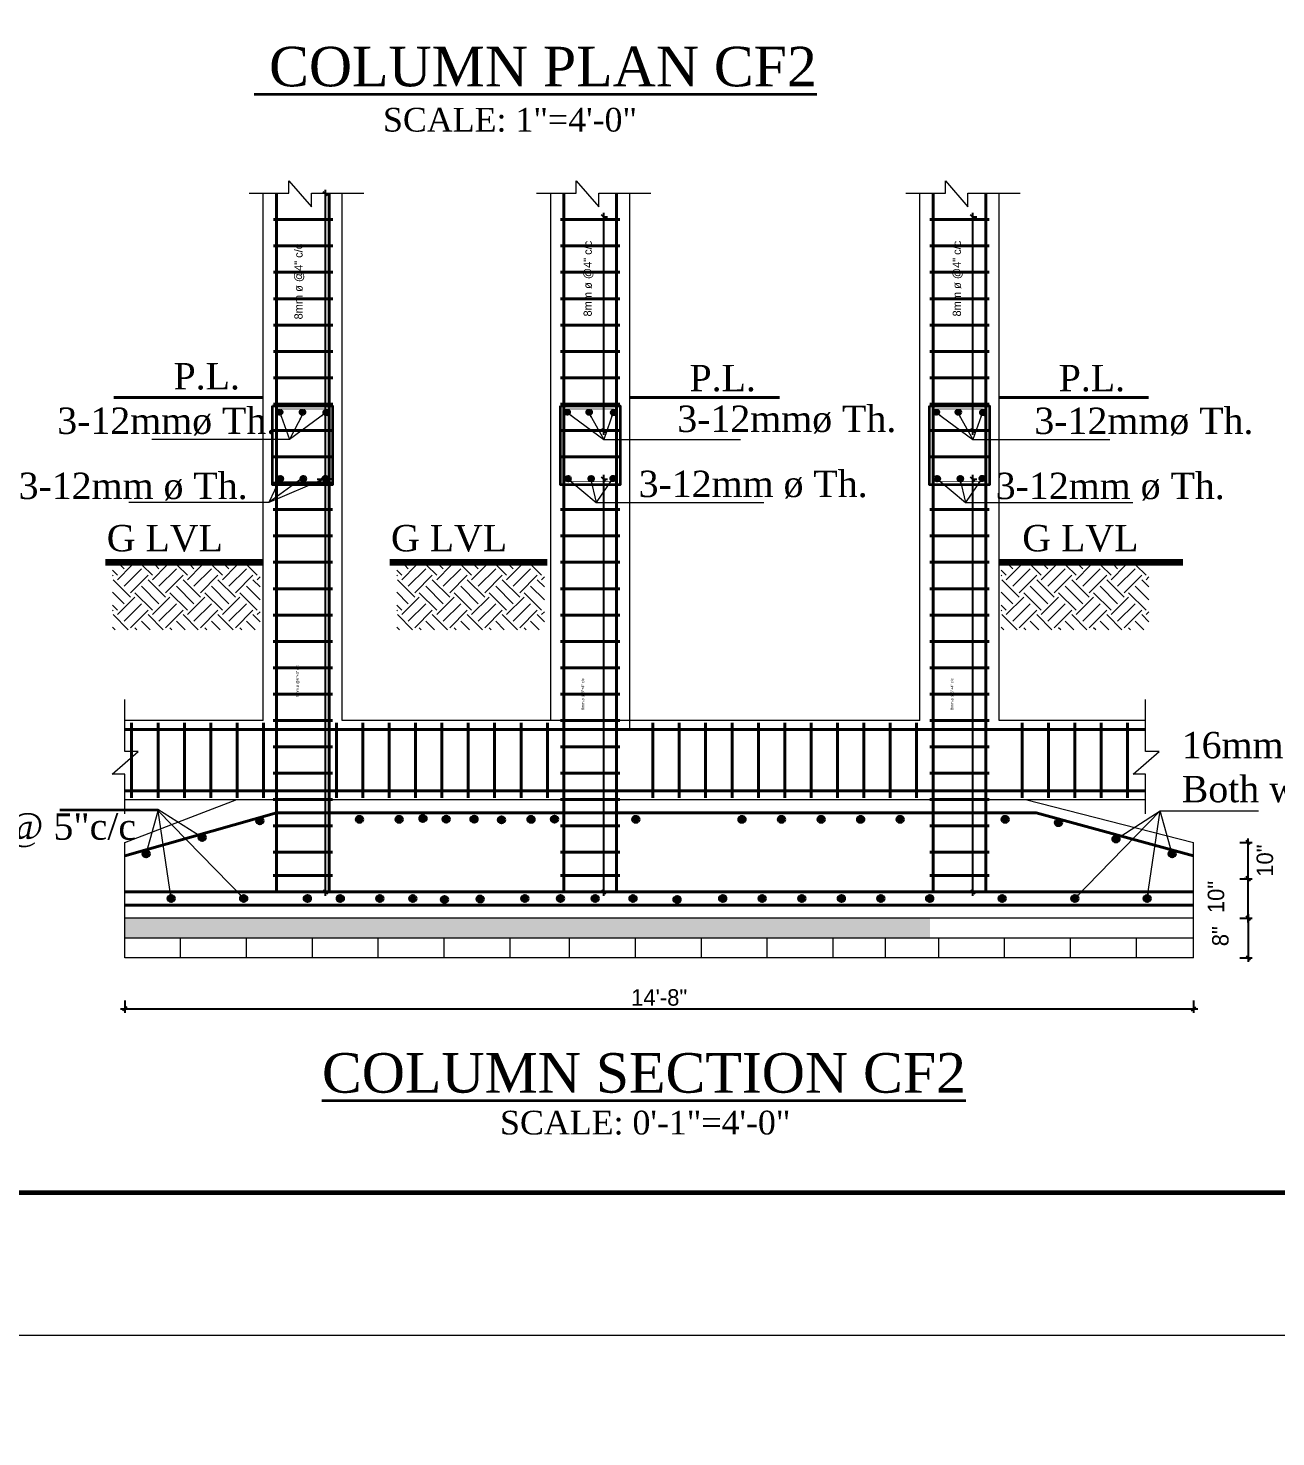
# Model space of a CAD drawing. Header units: inches. Extents: x -12071822 to 12321209, y -1222525 to 1319227.
# Drawn here: x 125927 to 126381, y 48039 to 48551 of the extents above; entities that cross this region are included whole.
import ezdxf
from ezdxf.enums import TextEntityAlignment as Align

# ---------------------------------------------------------------- set-up
doc = ezdxf.new("R2010")
doc.units = ezdxf.units.IN
doc.header["$MEASUREMENT"] = 0
doc.header["$PDMODE"] = 35
for name, color, linetype, lineweight in [('BORDER', 7, 'Continuous', 60), ('Column', 181, 'Continuous', 40), ('DIM_LINE', 173, 'Continuous', 20), ('HACTH', 253, 'Continuous', 5), ('Hatch', 9, 'Continuous', 9), ('ST-REINFOR', 201, 'Continuous', 40), ('TEXT', 255, 'Continuous', 35), ('TRENCH', 1, 'Continuous', 35), ('WALL ELV', 20, 'Continuous', 20), ('WALL SEC', 2, 'Continuous', 35), ('Window', 3, 'Continuous', 0), ('Windows', 151, 'Continuous', 15)]:
    doc.layers.add(name, color=color, linetype=linetype, lineweight=lineweight)
doc.styles.add('NIR', font='COPRGTL.TTF')
doc.styles.add('ordinary', font='times.ttf')
doc.styles.get("Standard").update_dxf_attribs({"font": 'arial.ttf'})
doc.styles.add('TIMES 48', font='times.ttf', dxfattribs={"height": 4})
doc.dimstyles.new('Copy of Standard', dxfattribs={"dimtxt": 12, "dimasz": 4, "dimexe": 0, "dimexo": 6, "dimgap": 3, "dimtad": 1, "dimdec": 0, "dimzin": 0, "dimdsep": 46, "dimlunit": 4, "dimtxsty": 'Standard', "dimblk": 'ARCHTICK', "dimcen": 0.09, "dimdle": 3, "dimclrd": 256, "dimadec": 0, "dimazin": 0, "dimtfac": 1, "dimtdec": 0, "dimtofl": 0, "dimtmove": 0, "dimatfit": 3, "dimfxl": 1, "dimfxlon": 1, "dimtolj": 1, "dimtzin": 0, "dimlwd": -1, "dimarcsym": 0})
doc.dimstyles.new('nir 48', dxfattribs={"dimscale": 0.5, "dimtxt": 24, "dimasz": 3, "dimexe": 3, "dimexo": 6, "dimgap": 2, "dimtad": 3, "dimdec": 0, "dimzin": 3, "dimlunit": 4, "dimtxsty": 'NIR', "dimblk": 'OBLIQUE', "dimcen": 2.5, "dimdle": 3, "dimclrt": 3, "dimadec": 0, "dimazin": 0, "dimtfac": 1, "dimtdec": 0, "dimtmove": 2, "dimatfit": 3, "dimfxl": 1, "dimarcsym": 0})

# ---------------------------------------------------------------- blocks, each defined once
blk = doc.blocks.new('_ArchTick')
at = {"color": 0, "linetype": 'ByBlock', "const_width": 0.15}
blk.add_lwpolyline([(-0.5, -0.5), (0.5, 0.5)], dxfattribs=at)
blk = doc.blocks.new('_Oblique')
at = {"color": 0, "linetype": 'ByBlock', "lineweight": -2}
blk.add_line((-0.5, -0.5), (0.5, 0.5), dxfattribs=at)
blk = doc.blocks.new('*D2530')
at = {"layer": 'Defpoints', "color": 0, "transparency": 16777216}
for p in [(126032.68, 48491.15), (126034.98, 48387.3), (126041.16, 48387.3)]:
    blk.add_point(p, dxfattribs=at)
at = {"layer": 'DIM_LINE', "color": 0, "linetype": 'ByBlock', "lineweight": -2, "transparency": 16777216}
blk.add_line((126034.98, 48492.65), (126034.98, 48385.8), dxfattribs=at)
at = {"layer": 'DIM_LINE', "color": 0, "lineweight": -2, "transparency": 16777216}
for p, q in [((126034.98, 48491.15), (126036.48, 48491.15)), ((126037.98, 48387.3), (126033.48, 48387.3))]:
    blk.add_line(p, q, dxfattribs=at)
at = {"layer": 'DIM_LINE', "color": 0, "lineweight": -2, "transparency": 16777216, "xscale": 1.5, "yscale": 1.5, "zscale": 1.5}
for p, rotation in [((126034.98, 48491.15), 90), ((126034.98, 48387.3), 270)]:
    blk.add_blockref('_Oblique', p, dxfattribs=dict(at, rotation=rotation))
at = {"layer": 'DIM_LINE', "color": 3, "transparency": 16777216, "insert": (126025.51, 48459.21), "char_height": 3, "attachment_point": 5, "rotation": 90, "style": 'NIR'}
blk.add_mtext('8mm ø @4" c/c', dxfattribs=at)
blk = doc.blocks.new('*D2531')
at = {"layer": 'Defpoints', "color": 0, "transparency": 16777216}
for p in [(126019.56, 48387.3), (126034.98, 48236.99), (126036.36, 48236.99)]:
    blk.add_point(p, dxfattribs=at)
at = {"layer": 'DIM_LINE', "color": 0, "lineweight": -2, "transparency": 16777216}
for p, q in [((126031.98, 48387.3), (126036.48, 48387.3)), ((126034.98, 48236.99), (126033.48, 48236.99))]:
    blk.add_line(p, q, dxfattribs=at)
at = {"layer": 'DIM_LINE', "color": 0, "linetype": 'ByBlock', "lineweight": -2, "transparency": 16777216}
blk.add_line((126034.98, 48388.8), (126034.98, 48235.49), dxfattribs=at)
at = {"layer": 'DIM_LINE', "color": 0, "lineweight": -2, "transparency": 16777216, "xscale": 1.5, "yscale": 1.5, "zscale": 1.5}
for p, rotation in [((126034.98, 48387.3), 90), ((126034.98, 48236.99), 270)]:
    blk.add_blockref('_Oblique', p, dxfattribs=dict(at, rotation=rotation))
at = {"layer": 'DIM_LINE', "color": 3, "transparency": 16777216, "insert": (126024.94, 48313.8), "char_height": 1, "attachment_point": 5, "rotation": 90, "style": 'NIR'}
blk.add_mtext('8mm ø @6"+4" c/c', dxfattribs=at)
blk = doc.blocks.new('*D2532')
at = {"layer": 'Defpoints', "color": 0, "transparency": 16777216}
for p in [(126270.18, 48482.75), (126270.64, 48404.95), (126270.64, 48404.95)]:
    blk.add_point(p, dxfattribs=at)
at = {"layer": 'DIM_LINE', "color": 0, "linetype": 'ByBlock', "lineweight": -2, "transparency": 16777216}
blk.add_line((126270.64, 48484.25), (126270.64, 48403.45), dxfattribs=at)
at = {"layer": 'DIM_LINE', "color": 0, "lineweight": -2, "transparency": 16777216}
for p, q in [((126270.64, 48482.75), (126272.14, 48482.75)), ((126270.64, 48404.95), (126269.14, 48404.95))]:
    blk.add_line(p, q, dxfattribs=at)
at = {"layer": 'DIM_LINE', "color": 0, "lineweight": -2, "transparency": 16777216, "xscale": 1.5, "yscale": 1.5, "zscale": 1.5}
for p, rotation in [((126270.64, 48482.75), 90), ((126270.64, 48404.95), 270)]:
    blk.add_blockref('_Oblique', p, dxfattribs=dict(at, rotation=rotation))
at = {"layer": 'DIM_LINE', "color": 3, "transparency": 16777216, "insert": (126265.19, 48460.29), "char_height": 3, "attachment_point": 5, "rotation": 90, "style": 'NIR'}
blk.add_mtext('8mm ø @4" c/c', dxfattribs=at)
blk = doc.blocks.new('*D2533')
at = {"layer": 'Defpoints', "color": 0, "transparency": 16777216}
for p in [(126268.24, 48387.3), (126270.64, 48236.99), (126275.44, 48236.99)]:
    blk.add_point(p, dxfattribs=at)
at = {"layer": 'DIM_LINE', "color": 0, "linetype": 'ByBlock', "lineweight": -2, "transparency": 16777216}
blk.add_line((126270.64, 48388.8), (126270.64, 48235.49), dxfattribs=at)
at = {"layer": 'DIM_LINE', "color": 0, "lineweight": -2, "transparency": 16777216}
for p, q in [((126270.64, 48387.3), (126272.14, 48387.3)), ((126272.44, 48236.99), (126269.14, 48236.99))]:
    blk.add_line(p, q, dxfattribs=at)
at = {"layer": 'DIM_LINE', "color": 0, "lineweight": -2, "transparency": 16777216, "xscale": 1.5, "yscale": 1.5, "zscale": 1.5}
for p, rotation in [((126270.64, 48387.3), 90), ((126270.64, 48236.99), 270)]:
    blk.add_blockref('_Oblique', p, dxfattribs=dict(at, rotation=rotation))
at = {"layer": 'DIM_LINE', "color": 3, "transparency": 16777216, "insert": (126263.22, 48308.99), "char_height": 1, "attachment_point": 5, "rotation": 90, "style": 'NIR'}
blk.add_mtext('8mm ø @6"+4" c/c', dxfattribs=at)
blk = doc.blocks.new('*D2535')
at = {"layer": 'Defpoints', "color": 0, "transparency": 16777216}
for p in [(126326.67, 48227.39), (126326.67, 48212.99), (126370.93, 48212.99)]:
    blk.add_point(p, dxfattribs=at)
at = {"layer": 'DIM_LINE', "color": 0, "lineweight": -2, "transparency": 16777216}
for p, q in [((126367.93, 48227.39), (126372.43, 48227.39)), ((126367.93, 48212.99), (126372.43, 48212.99))]:
    blk.add_line(p, q, dxfattribs=at)
at = {"layer": 'DIM_LINE', "color": 0, "linetype": 'ByBlock', "lineweight": -2, "transparency": 16777216}
blk.add_line((126370.93, 48228.89), (126370.93, 48211.49), dxfattribs=at)
at = {"layer": 'DIM_LINE', "color": 0, "lineweight": -2, "transparency": 16777216, "xscale": 1.5, "yscale": 1.5, "zscale": 1.5}
for p, rotation in [((126370.93, 48227.39), 90), ((126370.93, 48212.99), 270)]:
    blk.add_blockref('_Oblique', p, dxfattribs=dict(at, rotation=rotation))
at = {"layer": 'DIM_LINE', "color": 3, "transparency": 16777216, "insert": (126360.85, 48220.85), "char_height": 6, "attachment_point": 5, "rotation": 90, "style": 'NIR'}
blk.add_mtext('8"', dxfattribs=at)
blk = doc.blocks.new('*D2536')
at = {"layer": 'Defpoints', "color": 0, "transparency": 16777216}
for p in [(126326.94, 48241.79), (126370.93, 48241.79), (126306.8, 48227.39)]:
    blk.add_point(p, dxfattribs=at)
at = {"layer": 'DIM_LINE', "color": 0, "lineweight": -2, "transparency": 16777216}
for p, q in [((126367.93, 48241.79), (126372.43, 48241.79)), ((126367.93, 48227.39), (126372.43, 48227.39))]:
    blk.add_line(p, q, dxfattribs=at)
at = {"layer": 'DIM_LINE', "color": 0, "linetype": 'ByBlock', "lineweight": -2, "transparency": 16777216}
blk.add_line((126370.93, 48225.89), (126370.93, 48243.29), dxfattribs=at)
at = {"layer": 'DIM_LINE', "color": 0, "lineweight": -2, "transparency": 16777216, "xscale": 1.5, "yscale": 1.5, "zscale": 1.5}
for p, rotation in [((126370.93, 48241.79), 90), ((126370.93, 48227.39), 270)]:
    blk.add_blockref('_Oblique', p, dxfattribs=dict(at, rotation=rotation))
at = {"layer": 'DIM_LINE', "color": 3, "transparency": 16777216, "insert": (126359.24, 48235.12), "char_height": 6, "attachment_point": 5, "rotation": 90, "style": 'NIR'}
blk.add_mtext('10"', dxfattribs=at)
blk = doc.blocks.new('*D2527')
at = {"layer": 'Defpoints', "color": 0, "transparency": 16777216}
for p in [(125961.96, 48212.99), (126351.09, 48212.99), (126351.09, 48194.41)]:
    blk.add_point(p, dxfattribs=at)
at = {"layer": 'DIM_LINE', "color": 0, "lineweight": -2, "transparency": 16777216}
for p, q in [((125961.96, 48197.41), (125961.96, 48192.91)), ((126351.09, 48197.41), (126351.09, 48192.91))]:
    blk.add_line(p, q, dxfattribs=at)
at = {"layer": 'DIM_LINE', "color": 0, "linetype": 'ByBlock', "lineweight": -2, "transparency": 16777216}
blk.add_line((125960.46, 48194.41), (126352.59, 48194.41), dxfattribs=at)
at = {"layer": 'DIM_LINE', "color": 0, "lineweight": -2, "transparency": 16777216, "xscale": 1.5, "yscale": 1.5, "zscale": 1.5, "rotation": 180}
blk.add_blockref('_Oblique', (125961.96, 48194.41), dxfattribs=at)
at = {"layer": 'DIM_LINE', "color": 0, "lineweight": -2, "transparency": 16777216, "xscale": 1.5, "yscale": 1.5, "zscale": 1.5}
blk.add_blockref('_Oblique', (126351.09, 48194.41), dxfattribs=at)
at = {"layer": 'DIM_LINE', "color": 3, "transparency": 16777216, "insert": (126156.52, 48198.51), "char_height": 6, "attachment_point": 5, "style": 'NIR'}
blk.add_mtext('14\'-8"', dxfattribs=at)
blk = doc.blocks.new('*D2528')
at = {"layer": 'Defpoints', "color": 0, "transparency": 16777216}
for p in [(126351.09, 48254.95), (126370.92, 48254.95), (126370.93, 48241.79)]:
    blk.add_point(p, dxfattribs=at)
at = {"layer": 'DIM_LINE', "color": 0, "lineweight": -2, "transparency": 16777216}
for p, q in [((126367.92, 48254.95), (126372.42, 48254.95)), ((126370.92, 48241.79), (126369.42, 48241.79))]:
    blk.add_line(p, q, dxfattribs=at)
at = {"layer": 'DIM_LINE', "color": 0, "linetype": 'ByBlock', "lineweight": -2, "transparency": 16777216}
blk.add_line((126370.92, 48240.29), (126370.92, 48256.45), dxfattribs=at)
at = {"layer": 'DIM_LINE', "color": 0, "lineweight": -2, "transparency": 16777216, "xscale": 1.5, "yscale": 1.5, "zscale": 1.5}
for p, rotation in [((126370.92, 48254.95), 90), ((126370.92, 48241.79), 270)]:
    blk.add_blockref('_Oblique', p, dxfattribs=dict(at, rotation=rotation))
at = {"layer": 'DIM_LINE', "color": 3, "transparency": 16777216, "insert": (126377.03, 48248.37), "char_height": 6, "attachment_point": 5, "rotation": 90, "style": 'NIR'}
blk.add_mtext('10"', dxfattribs=at)
blk = doc.blocks.new('*D2537')
at = {"layer": 'Defpoints', "color": 0, "transparency": 16777216}
for p in [(126135.78, 48482.75), (126136.24, 48404.95), (126136.24, 48404.95)]:
    blk.add_point(p, dxfattribs=at)
at = {"layer": 'DIM_LINE', "color": 0, "linetype": 'ByBlock', "lineweight": -2, "transparency": 16777216}
blk.add_line((126136.24, 48484.25), (126136.24, 48403.45), dxfattribs=at)
at = {"layer": 'DIM_LINE', "color": 0, "lineweight": -2, "transparency": 16777216}
for p, q in [((126136.24, 48482.75), (126137.74, 48482.75)), ((126136.24, 48404.95), (126134.74, 48404.95))]:
    blk.add_line(p, q, dxfattribs=at)
at = {"layer": 'DIM_LINE', "color": 0, "lineweight": -2, "transparency": 16777216, "xscale": 1.5, "yscale": 1.5, "zscale": 1.5}
for p, rotation in [((126136.24, 48482.75), 90), ((126136.24, 48404.95), 270)]:
    blk.add_blockref('_Oblique', p, dxfattribs=dict(at, rotation=rotation))
at = {"layer": 'DIM_LINE', "color": 3, "transparency": 16777216, "insert": (126130.79, 48460.29), "char_height": 3, "attachment_point": 5, "rotation": 90, "style": 'NIR'}
blk.add_mtext('8mm ø @4" c/c', dxfattribs=at)
blk = doc.blocks.new('*D2538')
at = {"layer": 'Defpoints', "color": 0, "transparency": 16777216}
for p in [(126133.84, 48387.3), (126136.24, 48236.99), (126141.04, 48236.99)]:
    blk.add_point(p, dxfattribs=at)
at = {"layer": 'DIM_LINE', "color": 0, "linetype": 'ByBlock', "lineweight": -2, "transparency": 16777216}
blk.add_line((126136.24, 48388.8), (126136.24, 48235.49), dxfattribs=at)
at = {"layer": 'DIM_LINE', "color": 0, "lineweight": -2, "transparency": 16777216}
for p, q in [((126136.24, 48387.3), (126137.74, 48387.3)), ((126138.04, 48236.99), (126134.74, 48236.99))]:
    blk.add_line(p, q, dxfattribs=at)
at = {"layer": 'DIM_LINE', "color": 0, "lineweight": -2, "transparency": 16777216, "xscale": 1.5, "yscale": 1.5, "zscale": 1.5}
for p, rotation in [((126136.24, 48387.3), 90), ((126136.24, 48236.99), 270)]:
    blk.add_blockref('_Oblique', p, dxfattribs=dict(at, rotation=rotation))
at = {"layer": 'DIM_LINE', "color": 3, "transparency": 16777216, "insert": (126128.82, 48308.99), "char_height": 1, "attachment_point": 5, "rotation": 90, "style": 'NIR'}
blk.add_mtext('8mm ø @6"+4" c/c', dxfattribs=at)

msp = doc.modelspace()

# ---------------------------------------------------------------- hatches: boundary and pattern name
at = {"layer": 'HACTH'}
h = msp.add_hatch(dxfattribs=at)
h.set_pattern_fill('AR-CONC', color=256, scale=1.2, style=0)
h.set_pattern_definition([(50, (-44135.3145, 220296.521), (8.6071222, -0.75302562), [0.9, -9.9]), (355, (-44135.3145, 220296.521), (-1.665016, 9.0263056), [0.72, -7.92]), (100.4514, (-44134.597, 220296.458), (6.94211258, 8.2732745), [0.76488228, -8.41370534]), (46.1842, (-44135.315, 220298.921), (12.8068926, -1.98622817), [1.35, -14.85]), (96.6356, (-44134.247, 220298.755), (11.21595247, 11.68941445), [1.14732346, -12.620556]), (351.1842, (-44135.315, 220298.921), (11.21594334, 11.6894232), [1.08, -11.88]), (21, (-44134.1145, 220298.321), (7.16288463, -4.83142669), [0.9, -9.9]), (326, (-44134.1145, 220298.321), (2.91978398, 8.70180054), [0.72, -7.92]), (71.4514, (-44133.518, 220297.918), (10.08267154, 3.87036596), [0.76488228, -8.41370534]), (37.5, (-44135.3145, 220296.5207), (0.145918264, 3.994726246), [0, -7.824, 0, -8.04, 0, -7.95]), (7.5, (-44135.3145, 220296.5207), (3.15683445, 4.73294054), [0, -4.584, 0, -7.644, 0, -3.03]), (327.5, (-44137.9905, 220296.5207), (6.405869234, -0.27065846), [0, -3, 0, -9.36, 0, -12.42]), (317.5, (-44139.1905, 220296.5207), (6.99823403, 1.20125979), [0, -3.9, 0, -6.216, 0, -8.82])])
h.paths.add_polyline_path([(125961.96, 48227.39), (125961.96, 48220.19), (126255.09, 48220.19), (126255.09, 48227.39)])
at = {"layer": 'Hatch'}
h = msp.add_hatch(dxfattribs=at)
h.set_pattern_fill('EARTH', color=256, scale=36, angle=45, style=0)
h.set_pattern_definition([(45, (38408.705, 8443.852), (1e-15, 12.7279221), [9, -9]), (45, (38406.319, 8446.2385), (1e-15, 12.7279221), [9, -9]), (45, (38403.932, 8448.625), (1e-15, 12.7279221), [9, -9]), (135, (38403.932, 8450.216), (-12.7279221, 1e-15), [9, -9]), (135, (38406.319, 8452.6025), (-12.7279221, 1e-15), [9, -9]), (135, (38408.705, 8454.989), (-12.7279221, 1e-15), [9, -9])])
h.paths.add_polyline_path([(126011.25, 48355.95), (125957.48, 48355.95), (125957.48, 48332.42), (126011.25, 48332.42)])
h = msp.add_hatch(dxfattribs=at)
h.set_pattern_fill('EARTH', color=256, scale=36, angle=45, style=0)
h.set_pattern_definition([(45, (38512.187, 8443.852), (1e-15, 12.7279221), [9, -9]), (45, (38509.801, 8446.2385), (1e-15, 12.7279221), [9, -9]), (45, (38507.414, 8448.625), (1e-15, 12.7279221), [9, -9]), (135, (38507.414, 8450.216), (-12.7279221, 1e-15), [9, -9]), (135, (38509.801, 8452.6025), (-12.7279221, 1e-15), [9, -9]), (135, (38512.187, 8454.989), (-12.7279221, 1e-15), [9, -9])])
h.paths.add_polyline_path([(126114.73, 48355.95), (126060.96, 48355.95), (126060.96, 48332.42), (126114.73, 48332.42)])
h = msp.add_hatch(dxfattribs=at)
h.set_pattern_fill('EARTH', color=256, scale=36, angle=45, style=0)
h.set_pattern_definition([(45, (38732.239, 8443.852), (1e-15, 12.7279221), [9, -9]), (45, (38729.853, 8446.2385), (1e-15, 12.7279221), [9, -9]), (45, (38727.466, 8448.625), (1e-15, 12.7279221), [9, -9]), (135, (38727.466, 8450.216), (-12.7279221, 1e-15), [9, -9]), (135, (38729.853, 8452.6025), (-12.7279221, 1e-15), [9, -9]), (135, (38732.239, 8454.989), (-12.7279221, 1e-15), [9, -9])])
h.paths.add_polyline_path([(126334.78, 48355.95), (126281.02, 48355.95), (126281.02, 48332.42), (126334.78, 48332.42)])
at = {"layer": 'WALL SEC'}
for points in [[(126017.46, 48411.67, 1), (126019.19, 48411.67, 1)], [(126017.46, 48411.67, 1), (126019.19, 48411.67, 1)], [(126019.22, 48411.67, -1), (126017.5, 48411.67, -1)], [(126025.79, 48411.66, 1), (126027.52, 48411.66, 1)], [(126025.79, 48411.66, 1), (126027.52, 48411.66, 1)], [(126027.56, 48411.66, -1), (126025.83, 48411.66, -1)], [(126034.38, 48411.53, 1), (126036.11, 48411.53, 1)], [(126034.38, 48411.53, 1), (126036.11, 48411.53, 1)], [(126036.15, 48411.53, -1), (126034.42, 48411.53, -1)], [(126122.13, 48411.67, 1), (126123.85, 48411.67, 1)], [(126122.13, 48411.67, 1), (126123.85, 48411.67, 1)], [(126123.89, 48411.67, -1), (126122.16, 48411.67, -1)], [(126130.16, 48411.66, 1), (126131.89, 48411.66, 1)], [(126130.16, 48411.66, 1), (126131.89, 48411.66, 1)], [(126131.93, 48411.66, -1), (126130.2, 48411.66, -1)], [(126139.05, 48411.53, 1), (126140.78, 48411.53, 1)], [(126139.05, 48411.53, 1), (126140.78, 48411.53, 1)], [(126140.82, 48411.53, -1), (126139.09, 48411.53, -1)], [(126256.53, 48411.67, 1), (126258.25, 48411.67, 1)], [(126256.53, 48411.67, 1), (126258.25, 48411.67, 1)], [(126258.29, 48411.67, -1), (126256.56, 48411.67, -1)], [(126264.56, 48411.66, 1), (126266.29, 48411.66, 1)], [(126264.56, 48411.66, 1), (126266.29, 48411.66, 1)], [(126266.33, 48411.66, -1), (126264.6, 48411.66, -1)], [(126273.45, 48411.53, 1), (126275.18, 48411.53, 1)], [(126273.45, 48411.53, 1), (126275.18, 48411.53, 1)], [(126275.22, 48411.53, -1), (126273.49, 48411.53, -1)], [(126017.71, 48387.45, 1), (126019.44, 48387.45, 1)], [(126017.71, 48387.45, 1), (126019.44, 48387.45, 1)], [(126019.47, 48387.45, -1), (126017.75, 48387.45, -1)], [(126026.11, 48387.45, 1), (126027.84, 48387.45, 1)], [(126026.11, 48387.45, 1), (126027.84, 48387.45, 1)], [(126027.87, 48387.45, -1), (126026.15, 48387.45, -1)], [(126034.1, 48387.52, 1), (126035.83, 48387.52, 1)], [(126034.1, 48387.52, 1), (126035.83, 48387.52, 1)], [(126035.87, 48387.52, -1), (126034.14, 48387.52, -1)], [(126122.47, 48387.45, 1), (126124.2, 48387.45, 1)], [(126122.47, 48387.45, 1), (126124.2, 48387.45, 1)], [(126124.23, 48387.45, -1), (126122.51, 48387.45, -1)], [(126130.87, 48387.45, 1), (126132.6, 48387.45, 1)], [(126130.87, 48387.45, 1), (126132.6, 48387.45, 1)], [(126132.63, 48387.45, -1), (126130.91, 48387.45, -1)], [(126138.86, 48387.52, 1), (126140.59, 48387.52, 1)], [(126138.86, 48387.52, 1), (126140.59, 48387.52, 1)], [(126140.63, 48387.52, -1), (126138.9, 48387.52, -1)], [(126256.87, 48387.45, 1), (126258.6, 48387.45, 1)], [(126256.87, 48387.45, 1), (126258.6, 48387.45, 1)], [(126258.63, 48387.45, -1), (126256.91, 48387.45, -1)], [(126265.27, 48387.45, 1), (126267, 48387.45, 1)], [(126265.27, 48387.45, 1), (126267, 48387.45, 1)], [(126267.03, 48387.45, -1), (126265.31, 48387.45, -1)], [(126273.26, 48387.52, 1), (126274.99, 48387.52, 1)], [(126273.26, 48387.52, 1), (126274.99, 48387.52, 1)], [(126275.03, 48387.52, -1), (126273.3, 48387.52, -1)], [(126009.93, 48262.84, 1), (126012.33, 48262.84, 1)], [(126048.66, 48263.4, -1), (126046.26, 48263.4, -1)], [(126063.06, 48263.4, -1), (126060.66, 48263.4, -1)], [(126071.74, 48263.7, -1), (126069.34, 48263.7, -1)], [(126080.18, 48263.5, -1), (126077.78, 48263.5, -1)], [(126090.31, 48263.5, -1), (126087.91, 48263.5, -1)], [(126100.33, 48263.2, -1), (126097.93, 48263.2, -1)], [(126111.06, 48263.4, -1), (126108.66, 48263.4, -1)], [(126119.63, 48263.5, -1), (126117.23, 48263.5, -1)], [(126149.23, 48263.4, -1), (126146.83, 48263.4, -1)], [(126187.86, 48263.4, -1), (126185.46, 48263.4, -1)], [(126202.26, 48263.4, -1), (126199.86, 48263.4, -1)], [(126216.66, 48263.4, -1), (126214.26, 48263.4, -1)], [(126231.06, 48263.4, -1), (126228.66, 48263.4, -1)], [(126245.46, 48263.4, -1), (126243.06, 48263.4, -1)], [(126283.63, 48263.4, -1), (126281.23, 48263.4, -1)], [(126303.06, 48262.2, -1), (126300.66, 48262.2, -1)], [(125988.97, 48256.8, 1), (125991.37, 48256.8, 1)], [(126324.02, 48256.23, -1), (126321.62, 48256.23, -1)], [(125968.61, 48250.88, 1), (125971.01, 48250.88, 1)], [(126344.44, 48250.88, -1), (126342.04, 48250.88, -1)], [(125980.06, 48234.58, 1), (125977.66, 48234.58, 1)], [(126006.46, 48234.58, 1), (126004.06, 48234.58, 1)], [(126027.24, 48234.58, -1), (126029.64, 48234.58, -1)], [(126039.24, 48234.58, -1), (126041.64, 48234.58, -1)], [(126053.64, 48234.58, -1), (126056.04, 48234.58, -1)], [(126068.05, 48234.53, -1), (126065.65, 48234.53, -1)], [(126079.58, 48234.25, -1), (126077.18, 48234.25, -1)], [(126092.51, 48234.39, -1), (126090.11, 48234.39, -1)], [(126106.44, 48234.58, -1), (126108.84, 48234.58, -1)], [(126119.39, 48234.58, -1), (126121.79, 48234.58, -1)], [(126134.42, 48234.59, -1), (126132.02, 48234.59, -1)], [(126145.79, 48234.58, -1), (126148.19, 48234.58, -1)], [(126164.21, 48234.24, -1), (126161.81, 48234.24, -1)], [(126178.44, 48234.58, -1), (126180.84, 48234.58, -1)], [(126192.84, 48234.58, -1), (126195.24, 48234.58, -1)], [(126207.24, 48234.58, -1), (126209.64, 48234.58, -1)], [(126221.64, 48234.58, -1), (126224.04, 48234.58, -1)], [(126236.04, 48234.58, -1), (126238.44, 48234.58, -1)], [(126253.79, 48234.58, -1), (126256.19, 48234.58, -1)], [(126280.19, 48234.58, -1), (126282.59, 48234.58, -1)], [(126306.59, 48234.58, -1), (126308.99, 48234.58, -1)], [(126332.99, 48234.58, -1), (126335.39, 48234.58, -1)]]:
    msp.add_hatch(color=256, dxfattribs=at).paths.add_polyline_path(points)

# ---------------------------------------------------------------- linework, layer by layer
at = {"layer": 'BORDER'}
msp.add_lwpolyline([(127480.18, 50218.25), (127480.18, 48127.4), (124417.35, 48127.4), (124417.35, 50218.25)], close=True, dxfattribs=at)
at = {"layer": 'Column', "const_width": 0.24}
for points in [[(126018.21, 48412.79), (126035.16, 48412.79, -0.414214), (126036.36, 48411.59), (126036.36, 48387.59, -0.414214), (126035.16, 48386.39), (126018.21, 48386.39, -0.414214), (126017.01, 48387.59), (126017.01, 48411.59, -0.414214)], [(126122.97, 48412.79), (126139.92, 48412.79, -0.414214), (126141.12, 48411.59), (126141.12, 48387.59, -0.414214), (126139.92, 48386.39), (126122.97, 48386.39, -0.414214), (126121.77, 48387.59), (126121.77, 48411.59, -0.414214)], [(126257.37, 48412.79), (126274.32, 48412.79, -0.414214), (126275.52, 48411.59), (126275.52, 48387.59, -0.414214), (126274.32, 48386.39), (126257.37, 48386.39, -0.414214), (126256.17, 48387.59), (126256.17, 48411.59, -0.414214)]]:
    msp.add_lwpolyline(points, format="xyb", close=True, dxfattribs=at)
at = {"layer": 'DIM_LINE'}
for p, q in [((126036.46, 48411.59), (126035.56, 48410.33)), ((126141.12, 48411.59), (126140.22, 48410.33)), ((126275.52, 48411.59), (126274.62, 48410.33))]:
    msp.add_line(p, q, dxfattribs=at)
at = {"layer": 'DIM_LINE', "const_width": 2.4}
for points in [[(125954.95, 48356.99), (126012.36, 48356.99)], [(126058.43, 48356.99), (126115.84, 48356.99)], [(126347.26, 48356.99), (126280.24, 48356.99)]]:
    msp.add_lwpolyline(points, dxfattribs=at)
at = {"layer": 'HACTH'}
for p, q in [((125982.28, 48212.99), (125982.28, 48220.19)), ((126006.28, 48212.99), (126006.28, 48220.19)), ((126030.28, 48212.99), (126030.28, 48220.19)), ((126054.28, 48212.99), (126054.28, 48220.19)), ((126078.28, 48212.99), (126078.28, 48220.19)), ((126102.28, 48212.99), (126102.28, 48220.19)), ((126123.88, 48212.99), (126123.88, 48220.19)), ((126147.88, 48212.99), (126147.88, 48220.19)), ((126171.88, 48212.99), (126171.88, 48220.19)), ((126195.88, 48212.99), (126195.88, 48220.19)), ((126219.88, 48212.99), (126219.88, 48220.19)), ((126238.85, 48212.99), (126238.85, 48220.19)), ((126258.28, 48212.99), (126258.28, 48220.19)), ((126282.28, 48212.99), (126282.28, 48220.19)), ((126306.28, 48212.99), (126306.28, 48220.19)), ((126330.28, 48212.99), (126330.28, 48220.19))]:
    msp.add_line(p, q, dxfattribs=at)
at = {"layer": 'Hatch', "linetype": 'Continuous'}
for points in [[(126007.32, 48491.39), (126021.72, 48491.39), (126021.71, 48495.93), (126029.94, 48486.47), (126029.94, 48491.39), (126048.95, 48491.39)], [(126111.91, 48491.39), (126126.3, 48491.39), (126126.3, 48495.93), (126134.53, 48486.47), (126134.53, 48491.39), (126153.53, 48491.39)], [(126246.31, 48491.39), (126260.7, 48491.39), (126260.7, 48495.93), (126268.93, 48486.47), (126268.93, 48491.39), (126287.93, 48491.39)], [(125961.96, 48265.45), (125961.96, 48279.85), (125957.42, 48279.84), (125966.88, 48288.07), (125961.96, 48288.08), (125961.96, 48307.08)], [(126333.6, 48265.45), (126333.6, 48279.85), (126329.06, 48279.84), (126338.52, 48288.07), (126333.6, 48288.08), (126333.6, 48307.08)]]:
    msp.add_lwpolyline(points, dxfattribs=at)
at = {"layer": 'ST-REINFOR'}
for p, q in [((126017.16, 48236.99), (126017.16, 48491.39)), ((126036.36, 48236.99), (126036.36, 48491.39)), ((126121.84, 48236.99), (126121.84, 48491.39)), ((126141.04, 48236.99), (126141.04, 48491.39)), ((126256.24, 48236.99), (126256.24, 48491.39)), ((126275.44, 48236.99), (126275.44, 48491.39)), ((126016.06, 48481.79), (126037.66, 48481.79)), ((126120.64, 48481.79), (126142.24, 48481.79)), ((126255.04, 48481.79), (126276.64, 48481.79)), ((126016.06, 48472.19), (126037.66, 48472.19)), ((126120.64, 48472.19), (126142.24, 48472.19)), ((126255.04, 48472.19), (126276.64, 48472.19)), ((126016.06, 48462.59), (126037.66, 48462.59)), ((126120.64, 48462.59), (126142.24, 48462.59)), ((126255.04, 48462.59), (126276.64, 48462.59)), ((126016.06, 48452.99), (126037.66, 48452.99)), ((126120.64, 48452.99), (126142.24, 48452.99)), ((126255.04, 48452.99), (126276.64, 48452.99)), ((126016.06, 48443.39), (126037.66, 48443.39)), ((126120.64, 48443.39), (126142.24, 48443.39)), ((126255.04, 48443.39), (126276.64, 48443.39)), ((126016.06, 48433.79), (126037.66, 48433.79)), ((126120.64, 48433.79), (126142.24, 48433.79)), ((126255.04, 48433.79), (126276.64, 48433.79)), ((126016.06, 48424.19), (126037.66, 48424.19)), ((126120.64, 48424.19), (126142.24, 48424.19)), ((126255.04, 48424.19), (126276.64, 48424.19)), ((126012.46, 48416.99), (125958.01, 48416.99)), ((126200.29, 48416.99), (126145.84, 48416.99)), ((126334.69, 48416.99), (126280.24, 48416.99)), ((126016.06, 48414.59), (126037.66, 48414.59)), ((126120.64, 48414.59), (126142.24, 48414.59)), ((126255.04, 48414.59), (126276.64, 48414.59)), ((126016.06, 48404.99), (126037.66, 48404.99)), ((126120.64, 48404.99), (126142.24, 48404.99)), ((126255.04, 48404.99), (126276.64, 48404.99)), ((126015.96, 48395.39), (126037.56, 48395.39)), ((126120.64, 48395.39), (126142.24, 48395.39)), ((126255.04, 48395.39), (126276.64, 48395.39)), ((126015.96, 48385.79), (126037.56, 48385.79)), ((126015.96, 48376.19), (126037.56, 48376.19)), ((126120.64, 48376.19), (126142.24, 48376.19)), ((126255.04, 48376.19), (126276.64, 48376.19)), ((126015.96, 48366.59), (126037.56, 48366.59)), ((126120.64, 48366.59), (126142.24, 48366.59)), ((126255.04, 48366.59), (126276.64, 48366.59)), ((126015.96, 48356.99), (126037.56, 48356.99)), ((126120.64, 48356.99), (126142.24, 48356.99)), ((126255.04, 48356.99), (126276.64, 48356.99)), ((126015.96, 48347.39), (126037.56, 48347.39)), ((126120.64, 48347.39), (126142.24, 48347.39)), ((126255.04, 48347.39), (126276.64, 48347.39)), ((126015.96, 48337.79), (126037.56, 48337.79)), ((126120.64, 48337.79), (126142.24, 48337.79)), ((126255.04, 48337.79), (126276.64, 48337.79)), ((126015.96, 48328.19), (126037.56, 48328.19)), ((126120.64, 48328.19), (126142.24, 48328.19)), ((126255.04, 48328.19), (126276.64, 48328.19)), ((126015.96, 48318.59), (126037.56, 48318.59)), ((126120.64, 48318.59), (126142.24, 48318.59)), ((126255.04, 48318.59), (126276.64, 48318.59)), ((126015.96, 48308.99), (126037.56, 48308.99)), ((126120.64, 48308.99), (126142.24, 48308.99)), ((126255.04, 48308.99), (126276.64, 48308.99)), ((125964.48, 48298.54), (125964.48, 48271.29)), ((125974.08, 48298.54), (125974.08, 48271.29)), ((125983.68, 48298.54), (125983.68, 48271.29)), ((125993.28, 48298.54), (125993.28, 48271.29)), ((126002.88, 48298.54), (126002.88, 48271.29)), ((126012.48, 48298.54), (126012.48, 48271.29)), ((126015.96, 48299.39), (126037.56, 48299.39)), ((126039.03, 48298.54), (126039.03, 48271.29)), ((126048.63, 48298.54), (126048.63, 48271.29)), ((126058.23, 48298.54), (126058.23, 48271.29)), ((126058.23, 48298.54), (126058.23, 48271.29)), ((126067.83, 48298.54), (126067.83, 48271.29)), ((126067.83, 48298.54), (126067.83, 48271.29)), ((126077.43, 48298.54), (126077.43, 48271.29)), ((126077.43, 48298.54), (126077.43, 48271.29)), ((126087.03, 48298.54), (126087.03, 48271.29)), ((126087.03, 48298.54), (126087.03, 48271.29)), ((126096.63, 48298.54), (126096.63, 48271.29)), ((126096.63, 48298.54), (126096.63, 48271.29)), ((126106.23, 48298.54), (126106.23, 48271.29)), ((126106.23, 48298.54), (126106.23, 48271.29)), ((126115.83, 48298.54), (126115.83, 48271.29)), ((126115.83, 48298.54), (126115.83, 48271.29)), ((126120.64, 48299.39), (126142.24, 48299.39)), ((126154.23, 48298.54), (126154.23, 48271.29)), ((126163.83, 48298.54), (126163.83, 48271.29)), ((126173.43, 48298.54), (126173.43, 48271.29)), ((126173.43, 48298.54), (126173.43, 48271.29)), ((126183.03, 48298.54), (126183.03, 48271.29)), ((126192.63, 48298.54), (126192.63, 48271.29)), ((126202.23, 48298.54), (126202.23, 48271.29)), ((126211.83, 48298.54), (126211.83, 48271.29)), ((126221.43, 48298.54), (126221.43, 48271.29)), ((126231.03, 48298.54), (126231.03, 48271.29)), ((126240.63, 48298.54), (126240.63, 48271.29)), ((126250.23, 48298.54), (126250.23, 48271.29)), ((126255.04, 48299.39), (126276.64, 48299.39)), ((126288.63, 48298.54), (126288.63, 48271.29)), ((126298.23, 48298.54), (126298.23, 48271.29)), ((126307.83, 48298.54), (126307.83, 48271.29)), ((126317.43, 48298.54), (126317.43, 48271.29)), ((126327.03, 48298.54), (126327.03, 48271.29)), ((125961.96, 48296.06), (126333.6, 48296.06)), ((126015.96, 48289.79), (126037.56, 48289.79)), ((126120.64, 48289.79), (126142.24, 48289.79)), ((126255.04, 48289.79), (126276.64, 48289.79)), ((126015.96, 48280.19), (126037.56, 48280.19)), ((126120.64, 48280.19), (126142.24, 48280.19)), ((126255.04, 48280.19), (126276.64, 48280.19)), ((126333.6, 48273.77), (125961.96, 48273.8)), ((126015.96, 48270.59), (126037.56, 48270.59)), ((126120.64, 48270.59), (126142.24, 48270.59)), ((126255.04, 48270.59), (126276.64, 48270.59)), ((126017.16, 48265.79), (125961.96, 48250.11)), ((126017.16, 48265.79), (126180.69, 48265.79)), ((126293.75, 48265.79), (126141.04, 48265.79)), ((126293.75, 48265.79), (126351.09, 48250.11)), ((126015.96, 48260.99), (126037.56, 48260.99)), ((126120.64, 48260.99), (126142.24, 48260.99)), ((126255.04, 48260.99), (126276.64, 48260.99)), ((126015.96, 48251.39), (126037.56, 48251.39)), ((126120.64, 48251.39), (126142.24, 48251.39)), ((126255.04, 48251.39), (126276.64, 48251.39)), ((126015.96, 48242.98), (126037.56, 48242.98)), ((126120.64, 48242.98), (126142.24, 48242.98)), ((126255.04, 48242.98), (126276.64, 48242.98)), ((125961.96, 48236.99), (126019.64, 48236.99)), ((125985.96, 48236.99), (126048.36, 48236.99)), ((126351.09, 48236.99), (126036.36, 48236.99)), ((126275.44, 48236.99), (126337.84, 48236.99)), ((126351.09, 48232.19), (125961.96, 48232.19))]:
    msp.add_line(p, q, dxfattribs=at)
at = {"layer": 'TRENCH'}
for points in [[(126015.81, 48413.99), (126037.56, 48413.99), (126037.56, 48385.19), (126015.81, 48385.19)], [(126120.57, 48413.99), (126142.32, 48413.99), (126142.32, 48385.19), (126120.57, 48385.19)], [(126254.97, 48413.99), (126276.72, 48413.99), (126276.72, 48385.19), (126254.97, 48385.19)]]:
    msp.add_lwpolyline(points, close=True, dxfattribs=at)
at = {"layer": 'WALL ELV'}
for p, q in [((126012.36, 48299.39), (126012.36, 48491.39)), ((126041.16, 48299.39), (126041.16, 48491.39)), ((126117.04, 48299.39), (126117.04, 48491.39)), ((126145.84, 48296.06), (126145.84, 48491.39)), ((126251.44, 48299.39), (126251.44, 48491.39)), ((126280.24, 48299.39), (126280.24, 48491.39)), ((126012.36, 48299.39), (125961.96, 48299.39)), ((126251.44, 48299.39), (126041.16, 48299.39)), ((126333.6, 48299.39), (126280.24, 48299.39)), ((125961.96, 48270.59), (126333.6, 48270.59)), ((125961.96, 48254.95), (126002.76, 48270.59)), ((126280.24, 48270.59), (126333.6, 48270.59)), ((126289.84, 48270.59), (126351.09, 48254.95)), ((125961.96, 48212.99), (125961.96, 48254.95)), ((126351.09, 48212.99), (126351.09, 48254.95)), ((126351.09, 48227.39), (125961.96, 48227.39)), ((126351.09, 48220.19), (125961.96, 48220.19)), ((126351.09, 48212.99), (125961.96, 48212.99))]:
    msp.add_line(p, q, dxfattribs=at)
at = {"layer": 'WALL SEC'}
for centre, radius in [((126018.32, 48411.67), 0.864), ((126018.32, 48411.67), 0.864), ((126018.36, 48411.67), 0.864), ((126026.66, 48411.66), 0.864), ((126026.66, 48411.66), 0.864), ((126026.69, 48411.66), 0.864), ((126035.25, 48411.53), 0.864), ((126035.25, 48411.53), 0.864), ((126035.28, 48411.53), 0.864), ((126122.99, 48411.67), 0.864), ((126122.99, 48411.67), 0.864), ((126123.03, 48411.67), 0.864), ((126131.02, 48411.66), 0.864), ((126131.02, 48411.66), 0.864), ((126131.06, 48411.66), 0.864), ((126139.91, 48411.53), 0.864), ((126139.91, 48411.53), 0.864), ((126139.95, 48411.53), 0.864), ((126257.39, 48411.67), 0.864), ((126257.39, 48411.67), 0.864), ((126257.43, 48411.67), 0.864), ((126265.42, 48411.66), 0.864), ((126265.42, 48411.66), 0.864), ((126265.46, 48411.66), 0.864), ((126274.31, 48411.53), 0.864), ((126274.31, 48411.53), 0.864), ((126274.35, 48411.53), 0.864), ((126018.57, 48387.45), 0.864), ((126018.57, 48387.45), 0.864), ((126018.61, 48387.45), 0.864), ((126026.97, 48387.45), 0.864), ((126026.97, 48387.45), 0.864), ((126027.01, 48387.45), 0.864), ((126034.97, 48387.52), 0.864), ((126034.97, 48387.52), 0.864), ((126035, 48387.52), 0.864), ((126123.33, 48387.45), 0.864), ((126123.33, 48387.45), 0.864), ((126123.37, 48387.45), 0.864), ((126131.73, 48387.45), 0.864), ((126131.73, 48387.45), 0.864), ((126131.77, 48387.45), 0.864), ((126139.73, 48387.52), 0.864), ((126139.73, 48387.52), 0.864), ((126139.77, 48387.52), 0.864), ((126257.73, 48387.45), 0.864), ((126257.73, 48387.45), 0.864), ((126257.77, 48387.45), 0.864), ((126266.13, 48387.45), 0.864), ((126266.13, 48387.45), 0.864), ((126266.17, 48387.45), 0.864), ((126274.13, 48387.52), 0.864), ((126274.13, 48387.52), 0.864), ((126274.16, 48387.52), 0.864), ((126011.13, 48262.84), 1.2), ((126047.46, 48263.4), 1.2), ((126061.86, 48263.4), 1.2), ((126070.54, 48263.7), 1.2), ((126078.98, 48263.5), 1.2), ((126089.11, 48263.5), 1.2), ((126099.13, 48263.2), 1.2), ((126109.86, 48263.4), 1.2), ((126118.43, 48263.5), 1.2), ((126148.03, 48263.4), 1.2), ((126186.66, 48263.4), 1.2), ((126201.06, 48263.4), 1.2), ((126215.46, 48263.4), 1.2), ((126229.86, 48263.4), 1.2), ((126244.26, 48263.4), 1.2), ((126282.43, 48263.4), 1.2), ((126301.86, 48262.2), 1.2), ((125990.17, 48256.8), 1.2), ((126322.82, 48256.23), 1.2), ((125969.81, 48250.88), 1.2), ((126343.24, 48250.88), 1.2), ((125978.86, 48234.58), 1.2), ((126005.26, 48234.58), 1.2), ((126028.44, 48234.58), 1.2), ((126040.44, 48234.58), 1.2), ((126054.84, 48234.58), 1.2), ((126066.85, 48234.53), 1.2), ((126078.38, 48234.25), 1.2), ((126091.31, 48234.39), 1.2), ((126107.64, 48234.58), 1.2), ((126120.59, 48234.58), 1.2), ((126133.22, 48234.59), 1.2), ((126146.99, 48234.58), 1.2), ((126163.01, 48234.24), 1.2), ((126179.64, 48234.58), 1.2), ((126194.04, 48234.58), 1.2), ((126208.44, 48234.58), 1.2), ((126222.84, 48234.58), 1.2), ((126237.24, 48234.58), 1.2), ((126254.99, 48234.58), 1.2), ((126281.39, 48234.58), 1.2), ((126307.79, 48234.58), 1.2), ((126334.19, 48234.58), 1.2)]:
    msp.add_circle(centre, radius, dxfattribs=at)
at = {"layer": 'Window'}
msp.add_lwpolyline([(127532.18, 50270.25), (127532.18, 48075.4), (124365.35, 48075.4), (124365.35, 50270.25)], close=True, dxfattribs=at)
at = {"layer": 'Windows'}
msp.add_circle((127888.68, 49173.51), 6257.09, dxfattribs=at)

# ---------------------------------------------------------------- texts
at = {"style": 'ordinary'}
for p in [(125991.81, 48424.76), (126179.64, 48424.09), (126314.04, 48424.09)]:
    msp.add_text('P.L.', height=9.6, dxfattribs=at).set_placement(p, align=Align.MIDDLE_CENTER)
at = {"char_height": 9.6, "width": 109.3321, "attachment_point": 5, "style": 'ordinary'}
for insert in [(125976.55, 48365.68), (126080.03, 48365.68), (126309.85, 48365.68)]:
    msp.add_mtext('{\\fTimes New Roman|b0|i0|c0|p18;G LVL}', dxfattribs=dict(at, insert=insert))
at = {"layer": 'TEXT', "style": 'TIMES 48'}
for s, p in [('%%U COLUMN PLAN CF2', (126009.07, 48530.32)), ('%%UCOLUMN SECTION CF2', (126033.76, 48163.88))]:
    msp.add_text(s, height=14.4, dxfattribs=at).set_placement(p)
msp.add_text('SCALE: 0\'-1"=4\'-0"', height=8.64, dxfattribs=at).set_placement((126151.45, 48152.97), align=Align.MIDDLE_CENTER)
at = {"layer": 'TEXT', "insert": (126102.23, 48518.06), "char_height": 8.64, "width": 259.7181, "attachment_point": 5, "style": 'TIMES 48'}
msp.add_mtext('SCALE: 1"=4\'-0"', dxfattribs=at)
at = {"layer": 'TEXT', "color": 3, "char_height": 9.6, "attachment_point": 7, "style": 'TIMES 48'}
for s, insert in [('3-12mmø Th.', (125937.39, 48403.14)), ('3-12mmø Th.', (126163.1, 48403.85)), ('3-12mmø Th.', (126293.1, 48403.12)), ('16mm ø @ 5"c/c\\PBoth way', (126346.74, 48266.46)), ('16mm ø @ 5"c/c\\PBoth way', (125867.48, 48236.82))]:
    msp.add_mtext(s, dxfattribs=dict(at, insert=insert))
at = {"layer": 'TEXT', "char_height": 9.6, "attachment_point": 9, "style": 'TIMES 48'}
for insert in [(126006.7, 48379.44), (126232.41, 48380.15), (126362.41, 48379.42)]:
    msp.add_mtext('3-12mm ø Th.', dxfattribs=dict(at, insert=insert))

# ---------------------------------------------------------------- dimensions: what is measured, and where the dimension line sits
at = {"layer": 'DIM_LINE'}
for base, p1, p2, angle, text, override, picture, middle in [((126034.98, 48387.3), (126032.68, 48491.15), (126041.16, 48387.3), 270, '8mm ø @4" c/c', {"dimtxt": 6, "dimfxl": 6, "dimfxlon": 1, "dimarcsym": 1}, '*D2530', (126025.51, 48459.21)), ((126136.24, 48404.95), (126135.78, 48482.75), (126136.24, 48404.95), 270, '8mm ø @4" c/c', {"dimtxt": 6, "dimfxl": 6, "dimfxlon": 1, "dimarcsym": 1}, '*D2537', (126130.79, 48460.29)), ((126270.64, 48404.95), (126270.18, 48482.75), (126270.64, 48404.95), 270, '8mm ø @4" c/c', {"dimtxt": 6, "dimfxl": 6, "dimfxlon": 1, "dimarcsym": 1}, '*D2532', (126265.19, 48460.29)), ((126034.98, 48236.99), (126019.56, 48387.3), (126036.36, 48236.99), 270, '8mm ø @6"+4" c/c', {"dimtxt": 2, "dimfxl": 6, "dimfxlon": 1, "dimarcsym": 1}, '*D2531', (126024.94, 48313.8)), ((126136.24, 48236.99), (126133.84, 48387.3), (126141.04, 48236.99), 270, '8mm ø @6"+4" c/c', {"dimtxt": 2, "dimfxl": 6, "dimfxlon": 1, "dimarcsym": 1}, '*D2538', (126128.82, 48308.99)), ((126270.64, 48236.99), (126268.24, 48387.3), (126275.44, 48236.99), 270, '8mm ø @6"+4" c/c', {"dimtxt": 2, "dimfxl": 6, "dimfxlon": 1, "dimarcsym": 1}, '*D2533', (126263.22, 48308.99)), ((126370.93, 48241.79), (126306.8, 48227.39), (126326.94, 48241.79), 90, '10"', {"dimtxt": 12, "dimfxl": 6, "dimfxlon": 1, "dimarcsym": 1}, '*D2536', (126359.24, 48235.12)), ((126370.93, 48212.99), (126326.67, 48227.39), (126326.67, 48212.99), 90, '8"', {"dimtxt": 12, "dimfxl": 6, "dimfxlon": 1, "dimarcsym": 1}, '*D2535', (126360.85, 48220.85))]:
    dim = msp.add_linear_dim(base=base, p1=p1, p2=p2, angle=angle, text=text, dimstyle='nir 48', override=override, dxfattribs=at)
    dim.commit()
    dim.dimension.update_dxf_attribs({"geometry": picture, "text_midpoint": middle, "dimtype": 160})
dim = msp.add_linear_dim(base=(126370.92, 48254.95), p1=(126370.93, 48241.79), p2=(126351.09, 48254.95), angle=90, text='10"', dimstyle='nir 48', override={"dimtxt": 12, "dimfxl": 6, "dimfxlon": 1, "dimarcsym": 1}, dxfattribs=at)
dim.commit()
dim.dimension.update_dxf_attribs({"geometry": '*D2528', "text_midpoint": (126377.03, 48248.37)})
dim = msp.add_linear_dim(base=(126351.09, 48194.41), p1=(125961.96, 48212.99), p2=(126351.09, 48212.99), text='14\'-8"', dimstyle='nir 48', override={"dimtxt": 12, "dimfxl": 6, "dimfxlon": 1, "dimarcsym": 1}, dxfattribs=at)
dim.commit()
dim.dimension.update_dxf_attribs({"geometry": '*D2527', "text_midpoint": (126156.52, 48198.51)})

# ---------------------------------------------------------------- leaders
at = {"layer": 'Hatch', "linetype": 'Continuous'}
for points in [[(126018.33, 48411.9), (126021.9, 48401.72), (125971.81, 48401.72)], [(126035.25, 48411.53), (126021.9, 48401.72), (125971.81, 48401.72)], [(126026.68, 48410.79), (126021.9, 48401.72), (125971.81, 48401.72)], [(126122.97, 48411.53), (126136.32, 48401.72), (126186.13, 48401.72)], [(126130.76, 48411.66), (126136.32, 48401.72), (126185.57, 48401.72)], [(126139.9, 48411.9), (126136.32, 48401.72), (126186.13, 48401.72)], [(126257.37, 48411.53), (126270.72, 48401.72), (126320.52, 48401.72)], [(126265.16, 48411.66), (126270.72, 48401.72), (126319.97, 48401.72)], [(126274.3, 48411.9), (126270.72, 48401.72), (126320.52, 48401.72)], [(126026.49, 48387.52), (126014.47, 48378.73), (125963.45, 48378.73)], [(126034.97, 48387.52), (126014.47, 48378.73), (125971.92, 48378.73)], [(126018.57, 48387.45), (126014.47, 48378.73), (125971.92, 48378.73)], [(126123.16, 48387.52), (126133.62, 48378.73), (126186.2, 48378.73)], [(126131.56, 48387.52), (126133.62, 48378.73), (126194.6, 48378.73)], [(126139.56, 48387.45), (126133.62, 48378.73), (126186.2, 48378.73)], [(126257.56, 48387.52), (126268.02, 48378.73), (126320.6, 48378.73)], [(126265.96, 48387.52), (126268.02, 48378.73), (126329, 48378.73)], [(126273.95, 48387.45), (126268.02, 48378.73), (126320.6, 48378.73)], [(125990.17, 48256.8), (125974.05, 48267.02), (125938.3, 48267.02)], [(126005.26, 48234.58), (125974.11, 48266.46), (125938.36, 48266.46)], [(125969.81, 48250.88), (125974.11, 48266.46), (125938.36, 48266.46)], [(125978.86, 48234.58), (125974.11, 48266.46), (125938.36, 48266.46)], [(126307.79, 48234.58), (126338.94, 48266.46), (126374.69, 48266.46)], [(126322.82, 48256.23), (126338.94, 48266.46), (126374.69, 48266.46)], [(126334.19, 48234.58), (126338.94, 48266.46), (126374.69, 48266.46)], [(126343.24, 48250.88), (126338.94, 48266.46), (126374.69, 48266.46)]]:
    msp.add_leader(points, dimstyle='Copy of Standard', override={"dimasz": 2, "dimtad": 0}, dxfattribs=at)

doc.saveas('drawing.dxf')
